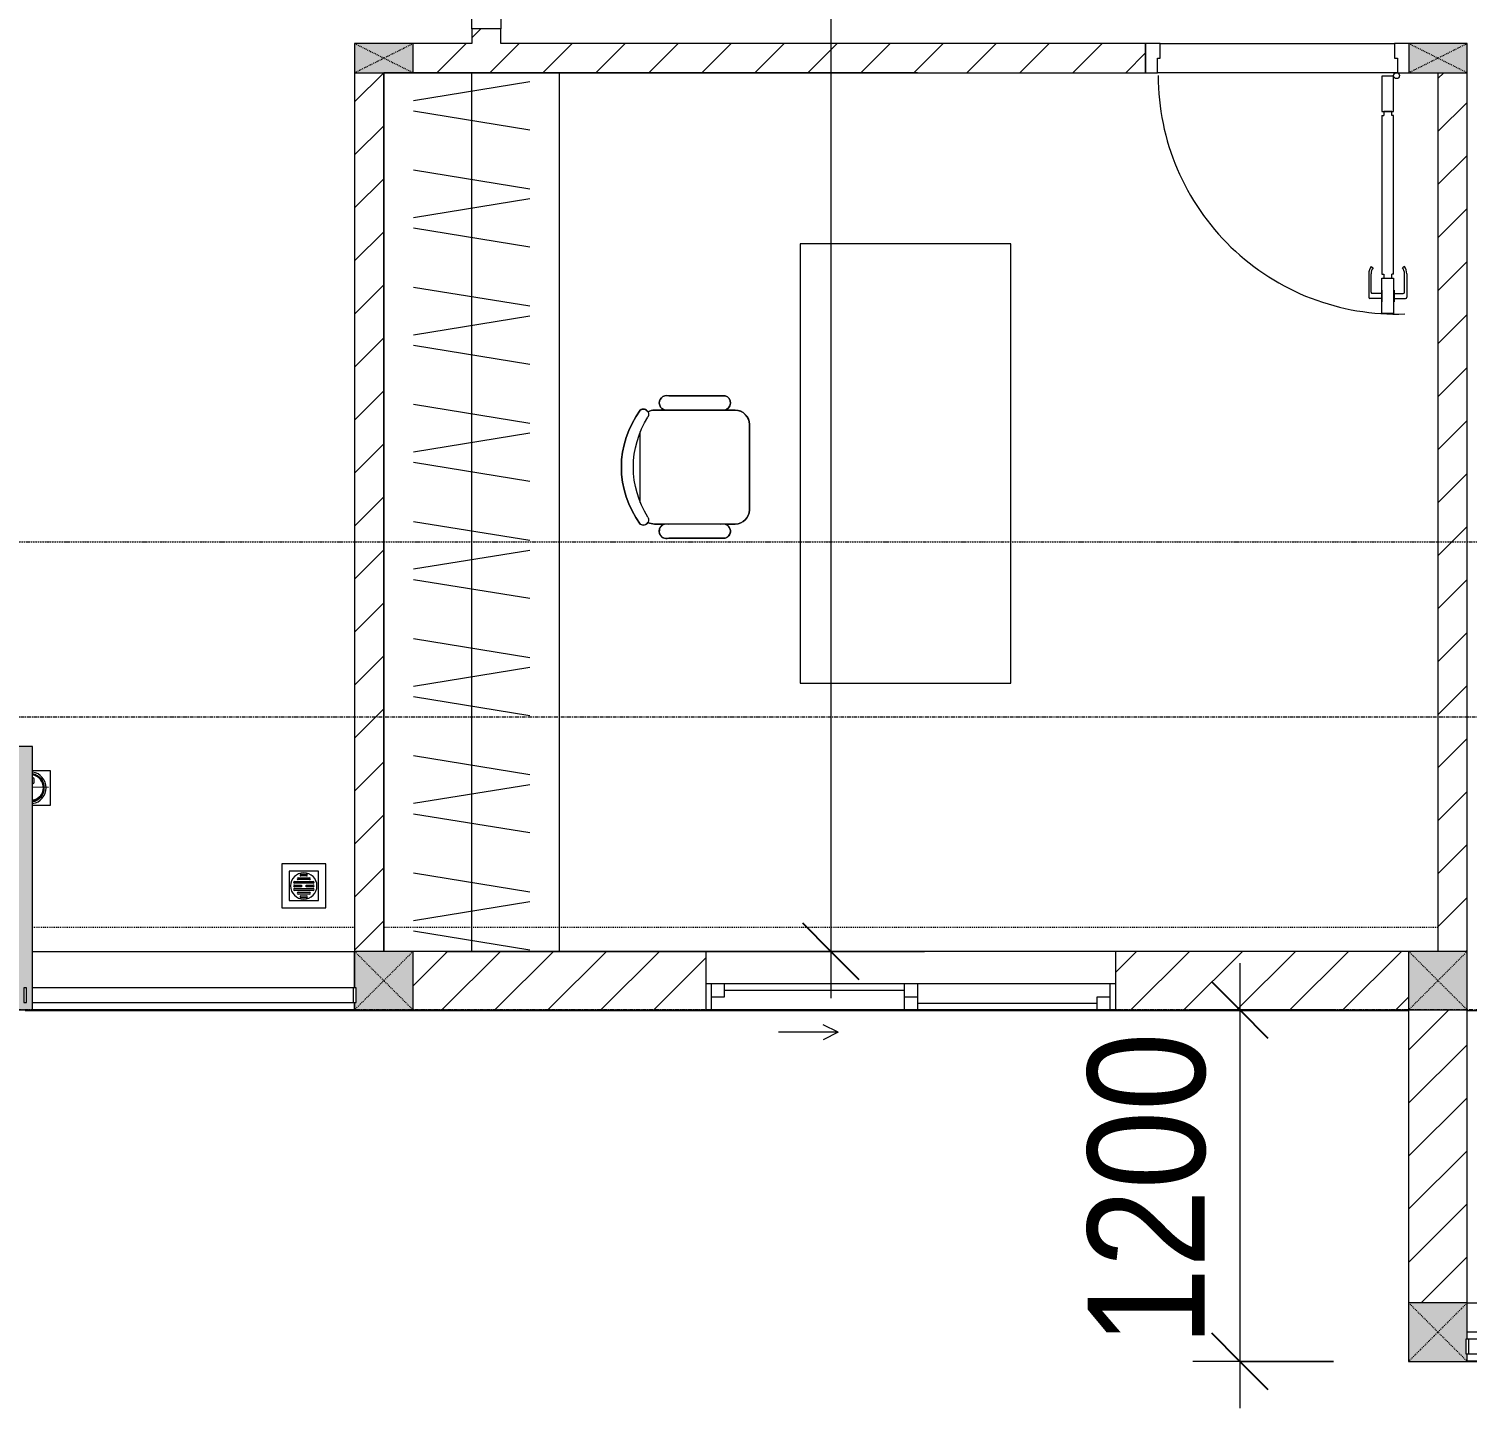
# Model space of a CAD drawing. Header units: millimetres. Extents: x 1591 to 240306, y -15958 to 82755.
# Drawn here: x 72141 to 77054, y 23177 to 27887 of the extents above; entities that cross this region are included whole.
import ezdxf

# ---------------------------------------------------------------- set-up
doc = ezdxf.new("R2010")
doc.units = ezdxf.units.MM
for name, pattern in [('Dash', [6, 3, -3]), ('Dash 1_8_', [6.35, 3.175, -3.175]), ('Dash Dot 3_16_', [7.9375, 4.7625, -1.5875, 0, -1.5875]), ('Grid Line', [22.225, 12.7, -3.175, 3.175, -3.175]), ('IMPORT-CENTER _2_', [40.64, 25.4, -5.08, 5.08, -5.08])]:
    doc.linetypes.add(name, pattern=pattern)
for name, color, linetype, lineweight in [('0-1', 7, 'Continuous', 5), ('A-ANNO-DIMS', 211, 'Continuous', 9), ('A-ANNO-DIMS-160', 211, 'Continuous', 9), ('A-AREA', 32, 'Dash 1_8_', 9), ('A-DETL-GENF-1', 9, 'Continuous', 9), ('A-DOOR-1', 254, 'Continuous', 9), ('A-DOOR-2', 9, 'Continuous', 9), ('A-FLOR-1', 250, 'Continuous', 9), ('A-FLOR-2', 9, 'Continuous', 9), ('A-FLOR-HRAL', 11, 'Continuous', 9), ('A-FLOR-HRAL-1', 254, 'Continuous', 9), ('A-FLOR-HRAL-2', 9, 'Continuous', 9), ('A-GLAZ', 151, 'Continuous', 9), ('A-WALL', 113, 'Continuous', 9), ('A-WALL-1', 253, 'Continuous', 18), ('A-WALL-2', 9, 'Continuous', 9), ('A-WALL-3', 113, 'Continuous', 18), ('A-WALL-PATT-1', 10, 'Continuous', 9), ('A-WALL-PATT-2', 111, 'Continuous', 9), ('G-ANNO-SYMB-1', 111, 'Dash Dot 3_16_', 18), ('G-IMPT-2', 8, 'IMPORT-CENTER _2_', 9), ('G-IMPT-3', 8, 'Continuous', 9), ('I-FURN', 30, 'Continuous', 9), ('I-FURN-1', 254, 'Continuous', 9), ('M-EQPM', 50, 'Continuous', 9), ('S-COLS', 52, 'Continuous', 9), ('S-COLS-1', 52, 'Continuous', 5), ('S-COLS-2', 7, 'Continuous', 18), ('S-COLS-3', 254, 'Continuous', 9), ('S-COLS-4', 253, 'Continuous', 18), ('S-COLS-5', 52, 'Continuous', 18), ('S-COLS-HDLN', 52, 'Dash', 9), ('S-COLS-HDLN-1', 9, 'Dash', 9), ('S-GRID-1', 1, 'Grid Line', 9)]:
    doc.layers.add(name, color=color, linetype=linetype, lineweight=lineweight)
doc.styles.add('UTM Avo', font='UTM Avo.ttf', dxfattribs={"width": 0.9, "height": 400})
doc.dimstyles.new('1_Dim_chi_tiet_2_5_1', dxfattribs={"dimscale": 304.8, "dimtxt": 399.720379, "dimasz": 0.629921, "dimexe": 0.524934, "dimexo": 0.0625, "dimgap": 0.052493, "dimtad": 1, "dimdec": 0, "dimrnd": 5, "dimzin": 0, "dimdsep": 46, "dimtxsty": 'UTM Avo', "dimblk1": 'OBLIQUE', "dimblk2": 'OBLIQUE', "dimsah": 1, "dimcen": 0.09, "dimdle": 0.524934, "dimazin": 0, "dimtfac": 1, "dimtdec": 4, "dimtix": 1, "dimtmove": 0, "dimatfit": 3, "dimfxl": 1.049869, "dimfxlon": 1, "dimtvp": 1, "dimtolj": 1, "dimtzin": 0, "dimarcsym": 2})
pattern_1 = [(45, (0, 0), (-90.50967, 90.50967), [])]
pattern_2 = [(45, (11001.35, 0), (-90.50967, 90.50967), [])]

# ---------------------------------------------------------------- blocks, each defined once
blk = doc.blocks.new('NCV_TKTC_KET CAU_rvt-1-TKCS_MB TẦNG 3-4')
at = {"layer": 'S-COLS-1'}
h = blk.add_hatch(color=256, dxfattribs=at)
h.paths.add_polyline_path([(61152.6, 24536.9), (61152.6, 25436.9), (60752.6, 25436.9), (60752.6, 24536.9), (61132.6, 24536.9)])
h.paths.add_polyline_path([(61122.6, 24561.9), (61122.6, 24611.9), (61132.6, 24611.9), (61132.6, 24561.9)])
at = {"layer": 'A-FLOR-1'}
for p, q in [((61127.6, 24535.3), (62252.6, 24535.3)), ((62252.6, 24535.3), (65852.6, 24535.3)), ((66052.6, 24535.3), (69052.6, 24535.3)), ((66052.6, 23336.9), (69052.6, 23336.9))]:
    blk.add_line(p, q, dxfattribs=at)
at = {"layer": 'S-COLS-2'}
for p, q in [((61152.6, 25436.9), (60752.6, 25436.9)), ((61152.6, 24536.9), (61152.6, 25436.9)), ((60752.6, 24536.9), (61152.6, 24536.9))]:
    blk.add_line(p, q, dxfattribs=at)
blk = doc.blocks.new('DOOR_CW_01 CANH MO-PANEL KINH - DIW_01-900x2200-CỬA GỖ VÂN LAMINATE-V106-TKCS_MB TẦNG 3-4')
at = {"layer": 'A-DETL-GENF-1'}
for p, q in [((-397, 872), (-357, 872)), ((-397, 752), (-397, 872)), ((-357, 872), (-357, 752)), ((-442, 737), (-442, 816.5)), ((-399, 820.5), (-438, 820.5)), ((-434, 799.5), (-434, 737)), ((-399, 803.5), (-430, 803.5)), ((-399, 831.8), (-397, 831.8)), ((-399, 792.2), (-399, 831.8)), ((-397, 792.2), (-399, 792.2)), ((-397, 792.2), (-397, 831.8)), ((-357, 792.2), (-357, 831.8)), ((-355, 831.8), (-357, 831.8)), ((-357, 792.2), (-355, 792.2)), ((-355, 792.2), (-355, 831.8)), ((-355, 820.5), (-316, 820.5)), ((-355, 803.5), (-324, 803.5)), ((-320, 799.5), (-320, 737)), ((-312, 737), (-312, 816.5)), ((-357, 752), (-397, 752)), ((-397, 738), (-391, 738)), ((-397, 738), (-397, 196)), ((-363, 752), (-391, 752)), ((-391, 752), (-391, 738)), ((-363, 738), (-363, 752)), ((-357, 738), (-363, 738)), ((-357, 196), (-357, 738)), ((-433.9, 711.2), (-427.3, 715.8)), ((-320.1, 711.2), (-326.7, 715.8)), ((-397, 196), (-391, 196)), ((-357, 182), (-397, 182)), ((-397, 182), (-397, 62)), ((-391, 196), (-391, 182)), ((-391, 182), (-363, 182)), ((-357, 196), (-363, 196)), ((-363, 182), (-363, 196)), ((-357, 62), (-357, 182)), ((-397, 62), (-357, 62))]:
    blk.add_line(p, q, dxfattribs=at)
blk.add_circle((-407, 60), 10, dxfattribs=at)
for centre, radius, start, end in [((-407, 60), 814, 360, 92), ((-438, 816.5), 4, 90, 180), ((-430, 799.5), 4, 90, 180), ((-324, 799.5), 4, 360, 90), ((-316, 816.5), 4, 0, 90), ((-397, 737), 45, 180, 215), ((-397, 737), 37, 180, 215), ((-357, 737), 37, 325, 0), ((-357, 737), 45, 325, 0)]:
    blk.add_arc(centre, radius, start, end, dxfattribs=at)
at = {"layer": 'A-DOOR-2'}
for p, q in [((-410, 50), (-448.4, 50)), ((-410, 0), (-410, 50)), ((-407, 50), (-382, 50)), ((450, 50), (410, 50)), ((410, 50), (410, 0)), ((450, -50), (450, 50)), ((-400, 0), (-410, 0)), ((-400, -50), (-400, 0)), ((410, 0), (400, 0)), ((400, 0), (400, -50)), ((-448.4, -50), (-400, -50)), ((400, -50), (450, -50))]:
    blk.add_line(p, q, dxfattribs=at)
blk = doc.blocks.new('TU DO LV A - TU DO LV A-885793-TKCS_MB TẦNG 3-4')
at = {"layer": 'I-FURN'}
for p, q in [((4.3, 101), (68.9, 499)), ((169, 101), (104.4, 499)), ((202.5, 101), (267.1, 499)), ((404.3, 101), (468.9, 499)), ((569, 101), (504.4, 499)), ((602.5, 101), (667.1, 499)), ((804.3, 101), (868.9, 499)), ((969, 101), (904.4, 499)), ((1002.5, 101), (1067.1, 499)), ((1204.3, 101), (1268.9, 499)), ((1369, 101), (1304.4, 499)), ((1402.5, 101), (1467.1, 499)), ((1604.3, 101), (1668.9, 499)), ((1769, 101), (1704.4, 499)), ((1802.5, 101), (1867.1, 499)), ((2004.3, 101), (2068.9, 499)), ((2169, 101), (2104.4, 499)), ((2202.5, 101), (2267.1, 499)), ((2404.3, 101), (2468.9, 499)), ((2569, 101), (2504.4, 499)), ((2602.5, 101), (2667.1, 499)), ((2804.3, 101), (2868.9, 499)), ((2969, 101), (2904.4, 499)), ((0, 300), (3000, 300)), ((0, 0), (3000, 0))]:
    blk.add_line(p, q, dxfattribs=at)
at = {"layer": 'I-FURN-1'}
blk.add_line((0, 0), (3000, 0), dxfattribs=at)
blk = doc.blocks.new('BAN LV A - BAN LV A_dwg_ban hoc2-348006-TKCS_MB TẦNG 3-4')
at = {"layer": 'I-FURN'}
for p, q in [((145.8, 437.4), (-145.8, 437.4)), ((-243, 354.4), (-243, 162)), ((-194.4, 388.8), (-194.4, 113.4)), ((194.4, 113.4), (194.4, 388.8)), ((194.4, 351.4), (194.4, 150.8)), ((243.7, 162), (243.7, 354.4)), ((-120.5, 64.8), (120.5, 64.8))]:
    blk.add_line(p, q, dxfattribs=at)
at = {"layer": 'I-FURN', "flags": 128}
blk.add_lwpolyline([(-737.8, 610.5), (-737.8, 1330.5), (-154.9, 1330.5), (762.2, 1330.5), (762.2, 610.5)], close=True, dxfattribs=at)
at = {"layer": 'I-FURN'}
for centre, radius, start, end in [((-145.8, 388.8), 48.6, 90, 180), ((145.8, 388.8), 48.6, 360, 90), ((-218.7, 347.3), 25.3, 343.7398, 163.7398), ((219.4, 347.3), 25.3, 16.2602, 170.7054), ((-218.7, 154.9), 25.3, 163.7398, 16.2602), ((219.4, 154.9), 25.3, 189.2946, 16.2602), ((-145.8, 113.4), 48.6, 180, 207.5844), ((145.8, 113.4), 48.6, 332.4156, 0), ((-180.2, 75.4), 17.8, 57.9726, 216.6901), ((0, 324), 324, 233.1301, 306.8699), ((0, 359.3), 318.2, 237.5758, 302.4242), ((180.2, 75.4), 17.8, 323.3099, 122.0274)]:
    blk.add_arc(centre, radius, start, end, dxfattribs=at)
blk = doc.blocks.new('BAN LV A - BAN LV A_dwg-348005-TKCS_MB TẦNG 3-4')
at = {"extrusion": (0, 0, -1), "zscale": -1, "rotation": 180}
blk.add_blockref('BAN LV A - BAN LV A_dwg_ban hoc2-348006-TKCS_MB TẦNG 3-4', (-729, 1383.7), dxfattribs=at)
blk = doc.blocks.new('BAN LV A - BAN LV A-348231-TKCS_MB TẦNG 3-4')
at = {"layer": 'I-FURN-1'}
for p, q in [((534.6, 1270.3), (534.6, 1235.9)), ((923.4, 1232.9), (923.4, 1270.3)), ((486, 1221.7), (486, 1029.3)), ((972.7, 1029.3), (972.7, 1221.7)), ((923.4, 994.9), (923.4, 1032.3)), ((534.6, 1029.3), (534.6, 994.9)), ((583.2, 946.3), (874.8, 946.3)), ((1491.2, 773.2), (-8.8, 773.2)), ((-8.8, 773.2), (-8.8, 53.2)), ((1491.2, 53.2), (1491.2, 773.2)), ((-8.8, 53.2), (1491.2, 53.2))]:
    blk.add_line(p, q, dxfattribs=at)
for centre, radius, start, end in [((729, 1059.7), 324, 53.1301, 126.8699), ((548.9, 1308.3), 17.8, 143.3099, 240.596), ((583.2, 1270.3), 48.6, 152.4156, 180), ((909.2, 1308.3), 17.8, 299.404, 36.6901), ((874.8, 1270.3), 48.6, 360, 27.5844), ((510.3, 1228.8), 25.3, 16.2602, 196.2602), ((948.4, 1228.8), 25.3, 343.7398, 170.7054), ((948.4, 1036.4), 25.3, 189.2946, 343.7398), ((510.3, 1036.4), 25.3, 196.2602, 343.7398), ((583.2, 994.9), 48.6, 180, 270), ((874.8, 994.9), 48.6, 270, 360)]:
    blk.add_arc(centre, radius, start, end, dxfattribs=at)
blk.add_blockref('BAN LV A - BAN LV A_dwg-348005-TKCS_MB TẦNG 3-4', (0, 0))
blk = doc.blocks.new('Railing - 50 x 10mm-901205-TKCS_MB TẦNG 3-4')
at = {"layer": 'A-FLOR-HRAL-2'}
for p, q in [((25, 5), (-25, 5)), ((-25, 5), (-25, -5)), ((25, -5), (25, 5)), ((-25, -5), (25, -5))]:
    blk.add_line(p, q, dxfattribs=at)
blk = doc.blocks.new('Railing - Railing-883261-TKCS_MB TẦNG 3-4')
at = {"layer": 'A-FLOR-HRAL-2'}
for p, q in [((39339.1, 15351.2), (38244.1, 15351.2)), ((38244.1, 15301.2), (39339.1, 15301.2))]:
    blk.add_line(p, q, dxfattribs=at)
at = {"rotation": 90.00000000000001}
for p in [(38219.1, 15326.2), (39344.1, 15326.2)]:
    blk.add_blockref('Railing - 50 x 10mm-901205-TKCS_MB TẦNG 3-4', p, dxfattribs=at)
blk = doc.blocks.new('G1_SOF - BO TRU - 100x200-745959-TKCS_MB TẦNG 3-4')
at = {"layer": 'S-COLS'}
blk.add_hatch(color=256, dxfattribs=at).paths.add_polyline_path([(-50, 100), (-50, -100), (50, -100), (50, 100)])
at = {"layer": 'S-COLS-4'}
for p, q in [((50, 100), (-50, 100)), ((-50, 100), (-50, -100)), ((50, -100), (50, 100)), ((-50, -100), (50, -100))]:
    blk.add_line(p, q, dxfattribs=at)
at = {"layer": 'S-COLS-HDLN-1'}
for p, q in [((50, 100), (-50, -100)), ((-50, 100), (50, -100))]:
    blk.add_line(p, q, dxfattribs=at)
blk = doc.blocks.new('DOOR_CW_01 CANH MO-PANEL KINH - DIG_01-900x2200-CỬA NHÔM KÍNH-901215-TKCS_MB TẦNG 3-4')
at = {"layer": 'A-DETL-GENF-1'}
for p, q in [((-397, -182), (-397, -62)), ((-397, -62), (-357, -62)), ((-357, -62), (-357, -182)), ((-357, -182), (-397, -182)), ((-397, -196), (-391, -196)), ((-397, -738), (-397, -196)), ((-391, -196), (-391, -182)), ((-391, -182), (-363, -182)), ((-363, -182), (-363, -196)), ((-357, -196), (-363, -196)), ((-357, -196), (-357, -738)), ((-433.9, -711.2), (-427.3, -715.8)), ((-320.1, -711.2), (-326.7, -715.8)), ((-442, -737), (-442, -816.5)), ((-434, -799.5), (-434, -737)), ((-397, -738), (-391, -738)), ((-357, -752), (-397, -752)), ((-397, -752), (-397, -872)), ((-391, -752), (-391, -738)), ((-363, -752), (-391, -752)), ((-357, -738), (-363, -738)), ((-363, -738), (-363, -752)), ((-357, -872), (-357, -752)), ((-320, -799.5), (-320, -737)), ((-312, -737), (-312, -816.5)), ((-399, -820.5), (-438, -820.5)), ((-399, -803.5), (-430, -803.5)), ((-399, -792.2), (-399, -831.8)), ((-397, -792.2), (-399, -792.2)), ((-399, -831.8), (-397, -831.8)), ((-397, -792.2), (-397, -831.8)), ((-357, -792.2), (-357, -831.8)), ((-357, -792.2), (-355, -792.2)), ((-355, -831.8), (-357, -831.8)), ((-355, -792.2), (-355, -831.8)), ((-355, -803.5), (-324, -803.5)), ((-355, -820.5), (-316, -820.5)), ((-397, -872), (-357, -872))]:
    blk.add_line(p, q, dxfattribs=at)
blk.add_circle((-407, -60), 10, dxfattribs=at)
for centre, radius, start, end in [((-407, -60), 814, 268, 0), ((-397, -737), 45, 145, 180), ((-397, -737), 37, 145, 180), ((-357, -737), 37, 0, 35), ((-357, -737), 45, 360, 35), ((-438, -816.5), 4, 180, 270), ((-430, -799.5), 4, 180, 270), ((-324, -799.5), 4, 270, 0), ((-316, -816.5), 4, 270, 0)]:
    blk.add_arc(centre, radius, start, end, dxfattribs=at)
at = {"layer": 'A-DOOR-2'}
for p, q in [((-450, -50), (-450, 50)), ((-450, 50), (-400, 50)), ((-400, 50), (-400, 0)), ((400, 0), (400, 50)), ((400, 50), (450, 50)), ((450, 50), (450, -50)), ((-410, 0), (-410, -50)), ((-400, 0), (-410, 0)), ((410, 0), (400, 0)), ((410, -50), (410, 0)), ((-410, -50), (-450, -50)), ((-407, -50), (-382, -50)), ((450, -50), (410, -50))]:
    blk.add_line(p, q, dxfattribs=at)
blk = doc.blocks.new('NCV_TKTC_TANG 3 - 4_rvt-2-TKCS_MB TẦNG 3-4')
at = {"layer": 'A-WALL-PATT-1'}
h = blk.add_hatch(dxfattribs=at)
h.set_pattern_fill('FP_1', color=256, style=0, pattern_type=2)
h.set_pattern_definition(pattern_1)
h.paths.add_polyline_path([(62752.6, 27836.9), (62752.6, 27886.9), (62652.6, 27886.9), (62652.6, 27836.9)])
h.paths.add_polyline_path([(62752.6, 28786.9), (62752.6, 28836.9), (62652.6, 28836.9), (62652.6, 28786.9)])
h = blk.add_hatch(dxfattribs=at)
h.set_pattern_fill('FP_1', color=256, style=0, pattern_type=2)
h.set_pattern_definition(pattern_1)
h.paths.add_polyline_path([(64954.2, 27736.9), (64954.2, 27836.9), (62452.6, 27836.9), (62452.6, 27736.9), (64174.8, 27736.9)])
h = blk.add_hatch(dxfattribs=at)
h.set_pattern_fill('FP_1', color=256, style=0, pattern_type=2)
h.set_pattern_definition(pattern_1)
h.paths.add_polyline_path([(62252.6, 24736.9), (62352.6, 24736.9), (62352.6, 27736.9), (62252.6, 27736.9), (62252.6, 25733.9)])
h = blk.add_hatch(dxfattribs=at)
h.set_pattern_fill('FP_1', color=256, style=0, pattern_type=2)
h.set_pattern_definition(pattern_1)
h.paths.add_polyline_path([(66052.6, 24736.9), (66052.6, 27736.9), (65952.6, 27736.9), (65952.6, 24736.9)])
at = {"layer": 'A-FLOR-2'}
for p, q in [((65004.2, 27836.9), (65804.2, 27836.9)), ((62352.6, 27736.9), (62352.6, 24736.9)), ((62452.6, 27736.9), (62352.6, 27736.9)), ((62952.6, 27736.9), (62452.6, 27736.9)), ((64174.8, 27736.9), (62952.6, 27736.9)), ((65814.2, 27736.9), (64994.2, 27736.9)), ((62562.8, 24736.9), (62952.6, 24736.9)), ((62952.6, 24736.9), (63452.6, 24736.9)), ((63452.6, 24736.9), (64174.8, 24736.9)), ((66052.6, 23536.9), (69052.6, 23536.9))]:
    blk.add_line(p, q, dxfattribs=at)
at = {"layer": 'A-WALL-1'}
for p, q in [((62752.6, 27886.9), (62652.6, 27886.9)), ((62652.6, 27886.9), (62652.6, 27836.9)), ((62752.6, 27836.9), (62752.6, 27886.9)), ((62652.6, 27836.9), (62452.6, 27836.9)), ((64954.2, 27836.9), (62752.6, 27836.9)), ((64954.2, 27736.9), (64954.2, 27836.9)), ((62252.6, 27736.9), (62252.6, 24736.9)), ((62352.6, 24736.9), (62352.6, 27736.9)), ((62452.6, 27736.9), (64954.2, 27736.9)), ((65952.6, 27736.9), (65952.6, 24736.9)), ((66052.6, 24736.9), (66052.6, 27736.9))]:
    blk.add_line(p, q, dxfattribs=at)
at = {"layer": 'A-WALL-2'}
for p, q in [((65004.2, 27836.9), (65804.2, 27836.9)), ((65814.2, 27736.9), (64994.2, 27736.9)), ((61152.6, 24736.9), (62252.2, 24736.9)), ((62252.2, 24611.9), (62252.2, 24736.9)), ((62252.2, 24536.9), (61152.6, 24536.9)), ((62252.2, 24536.9), (62252.2, 24561.9))]:
    blk.add_line(p, q, dxfattribs=at)
at = {"layer": 'A-DOOR-1'}
for name, p, rotation in [('DOOR_CW_01 CANH MO-PANEL KINH - DIG_01-900x2200-CỬA NHÔM KÍNH-901215-TKCS_MB TẦNG 3-4', (62702.6, 28336.9), 269.9999999999989), ('DOOR_CW_01 CANH MO-PANEL KINH - DIW_01-900x2200-CỬA GỖ VÂN LAMINATE-V106-TKCS_MB TẦNG 3-4', (65404.2, 27786.9), 180)]:
    blk.add_blockref(name, p, dxfattribs=dict(at, rotation=rotation))
at = {"layer": 'A-FLOR-HRAL-1'}
blk.add_blockref('Railing - Railing-883261-TKCS_MB TẦNG 3-4', (22908.5, 9260.7), dxfattribs=at)
at = {"layer": 'I-FURN-1'}
for name, p, rotation in [('TU DO LV A - TU DO LV A-885793-TKCS_MB TẦNG 3-4', (62952.6, 24736.9), 89.99999999999993), ('BAN LV A - BAN LV A-348231-TKCS_MB TẦNG 3-4', (64547.4, 25661.2), 90.0000000000001)]:
    blk.add_blockref(name, p, dxfattribs=dict(at, rotation=rotation))
at = {"layer": 'S-COLS-3', "rotation": 89.99999999999945}
for p in [(62352.6, 27786.9), (65952.6, 27786.9)]:
    blk.add_blockref('G1_SOF - BO TRU - 100x200-745959-TKCS_MB TẦNG 3-4', p, dxfattribs=at)
blk = doc.blocks.new('1_FAMILY RVT - W01-WxH 1400x1400xmm-389822-TKCS_MB TẦNG 3-4')
at = {"layer": 'A-GLAZ'}
for p, q in [((248.4, 172.39), (299.2, 197.79)), ((248.4, 172.39), (299.2, 146.99)), ((248.4, 172.39), (451.6, 172.39)), ((-700, 96.19), (-700, -103.81)), ((700, 96.19), (-700, 96.19)), ((-700, 96.19), (-636.5, 96.19)), ((-680.95, 96.19), (-680.95, 7.29)), ((-636.5, 51.74), (-680.95, 51.74)), ((-636.5, 96.19), (-22.225, 96.19)), ((-636.5, 96.19), (-636.5, 51.74)), ((-636.5, 73.965), (-22.225, 73.965)), ((-22.225, 7.29), (-22.225, 96.19)), ((-22.225, 96.19), (22.225, 96.19)), ((22.225, 51.74), (-22.225, 51.74)), ((22.225, 96.19), (680.95, 96.19)), ((22.225, 96.19), (22.225, 7.29)), ((636.5, 51.74), (636.5, 7.29)), ((680.95, 51.74), (636.5, 51.74)), ((680.95, 96.19), (700, 96.19)), ((680.95, 96.19), (680.95, 7.29)), ((700, -103.81), (700, 96.19)), ((-700, 7.29), (-680.95, 7.29)), ((-680.95, 7.29), (-22.225, 7.29)), ((-22.225, 7.29), (22.225, 7.29)), ((22.225, 29.515), (636.5, 29.515)), ((22.225, 7.29), (636.5, 7.29)), ((636.5, 7.29), (700, 7.29)), ((-700, -103.81), (700, -103.81))]:
    blk.add_line(p, q, dxfattribs=at)
blk = doc.blocks.new('Railing - 50 x 10mm-1251311-TKCS_MB TẦNG 3-4')
at = {"layer": 'A-FLOR-HRAL'}
for p, q in [((25, 5), (-25, 5)), ((-25, 5), (-25, -5)), ((25, -5), (25, 5)), ((-25, -5), (25, -5))]:
    blk.add_line(p, q, dxfattribs=at)
blk = doc.blocks.new('Railing - Railing-1267203-TKCS_MB TẦNG 3-4')
at = {"layer": 'A-FLOR-HRAL'}
for p, q in [((69047.6, 23412.4), (66057.6, 23412.4)), ((66057.6, 23362.4), (69047.6, 23362.4))]:
    blk.add_line(p, q, dxfattribs=at)
at = {"rotation": 90}
for p in [(66052.6, 23387.4), (69052.6, 23387.4)]:
    blk.add_blockref('Railing - 50 x 10mm-1251311-TKCS_MB TẦNG 3-4', p, dxfattribs=at)
blk = doc.blocks.new('G1_SOF - BO TRU - 200x200-V15-TKCS_MB TẦNG 3-4')
at = {"layer": 'S-COLS'}
blk.add_hatch(color=256, dxfattribs=at).paths.add_polyline_path([(-95, -100), (100, -100), (100, 100), (-100, 100), (-100, -25.1), (-95, -25.1), (-95, -75.1), (-100, -75.1), (-100, -100)])
at = {"layer": 'S-COLS-5'}
for p, q in [((100, 100), (-100, 100)), ((-100, 100), (-100, -25.1)), ((100, -100), (100, 100)), ((-100, -75.1), (-100, -100)), ((-100, -100), (100, -100))]:
    blk.add_line(p, q, dxfattribs=at)
at = {"layer": 'S-COLS-HDLN'}
for p, q in [((100, 100), (-100, -100)), ((-100, 100), (100, -100))]:
    blk.add_line(p, q, dxfattribs=at)
blk = doc.blocks.new('G1_SOF - BO TRU - 200x200-V18-TKCS_MB TẦNG 3-4')
at = {"layer": 'S-COLS'}
blk.add_hatch(color=256, dxfattribs=at).paths.add_polyline_path([(95, -100), (100, -100), (100, -74.6), (95, -74.6), (95, -24.6), (100, -24.6), (100, 100), (-100, 100), (-100, -100)])
at = {"layer": 'S-COLS-5'}
for p, q in [((100, 100), (-100, 100)), ((-100, 100), (-100, -100)), ((100, -24.6), (100, 100)), ((100, -100), (100, -74.6)), ((-100, -100), (100, -100))]:
    blk.add_line(p, q, dxfattribs=at)
at = {"layer": 'S-COLS-HDLN'}
for p, q in [((100, 100), (-100, -100)), ((-100, 100), (100, -100))]:
    blk.add_line(p, q, dxfattribs=at)
blk = doc.blocks.new('G1_SOF - BO TRU - 200x200-3054293-TKCS_MB TẦNG 3-4')
at = {"layer": 'S-COLS'}
blk.add_hatch(color=256, dxfattribs=at).paths.add_polyline_path([(100, -100), (100, 100), (-100, 100), (-100, -100)])
at = {"layer": 'S-COLS-5'}
for p, q in [((100, 100), (-100, 100)), ((-100, 100), (-100, -100)), ((100, -100), (100, 100)), ((-100, -100), (100, -100))]:
    blk.add_line(p, q, dxfattribs=at)
at = {"layer": 'S-COLS-HDLN'}
for p, q in [((100, 100), (-100, -100)), ((-100, 100), (100, -100))]:
    blk.add_line(p, q, dxfattribs=at)
blk = doc.blocks.new('TKTC_XREF_251221_MB TANG 2-7 - TKTC_XREF_260130_MB TANG 2-5_dwg_THU NUOC - THU NUOC-444531-TKCS_MB TẦNG 1-4746804-TKCS_MB TẦNG 3-4')
at = {"layer": 'G-IMPT-3'}
for p, q in [((-23.3, 10.8), (40.9, 10.8)), ((40.9, 4.8), (-23.3, 4.8)), ((-11, 23.3), (28.5, 23.3)), ((28.5, 17.3), (-11, 17.3)), ((-1.1, 35.6), (18.5, 35.6)), ((18.5, 29.6), (-1.1, 29.6)), ((-23.3, -13.6), (40.9, -13.6)), ((40.9, -19.6), (-23.3, -19.6)), ((-11, -26.1), (28.5, -26.1)), ((28.5, -32.1), (-11, -32.1)), ((-1.1, -38.5), (18.5, -38.5)), ((18.5, -44.5), (-1.1, -44.5))]:
    blk.add_line(p, q, dxfattribs=at)
at = {"layer": 'G-IMPT-3', "flags": 128}
for points in [[(83.7, -79.4), (83.7, 70.6), (-66.3, 70.6), (-66.3, -79.4)], [(58.7, -54.4), (58.7, 45.6), (-41.3, 45.6), (-41.3, -54.4)]]:
    blk.add_lwpolyline(points, close=True, dxfattribs=at)
for points in [[(-23.3, -1.2), (0.7, -1.2), (0.7, -7.2), (-23.3, -7.2)], [(40.9, -7.2), (16.7, -7.2), (16.7, -1.2), (40.9, -1.2)]]:
    blk.add_lwpolyline(points, dxfattribs=at)
at = {"layer": 'G-IMPT-3'}
for centre, radius, start, end in [((8.7, -4.4), 45, 360, 180), ((8.7, -4.4), 45, 360, 180), ((-23.3, 7.8), 3, 90, 270), ((-11, 20.3), 3, 90, 270), ((-1.1, 32.6), 3, 90, 270), ((18.5, 32.6), 3, 270, 90), ((28.5, 20.3), 3, 270, 90), ((40.9, 7.8), 3, 270, 90), ((8.7, -4.4), 45, 180, 360), ((8.7, -4.4), 45, 180, 360), ((-23.3, -4.2), 3, 90, 270), ((-23.3, -16.6), 3, 90, 270), ((-11, -29.1), 3, 90, 270), ((-1.1, -41.5), 3, 90, 270), ((18.5, -41.5), 3, 270, 90), ((28.5, -29.1), 3, 270, 90), ((40.9, -4.2), 3, 270, 90), ((40.9, -16.6), 3, 270, 90)]:
    blk.add_arc(centre, radius, start, end, dxfattribs=at)
blk = doc.blocks.new('TKTC_XREF_251221_MB TANG 2-7 - TKTC_XREF_260130_MB TANG 2-5_dwg_$cc-V76-TKCS_MB TẦNG 3-4')
at = {"layer": 'G-IMPT-2'}
blk.add_line((-0.673, 0), (-0.069, 0), dxfattribs=at)
at = {"layer": 'M-EQPM'}
for centre, radius, start, end in [((0, 0), 0.5, 99.2003, 260.1213), ((0, 0), 0.5, 100.4919, 258.956), ((0.188, 0.25), 0.313, 155.3075, 204.1727)]:
    blk.add_arc(centre, radius, start, end, dxfattribs=at)
blk = doc.blocks.new('TKTC_XREF_251221_MB TANG 2-7 - TKTC_XREF_260130_MB TANG 2-5_dwg_CUM U_DN100-V77-TKCS_MB TẦNG 3-4')
at = {"layer": 'G-IMPT-3'}
blk.add_hatch(color=256, dxfattribs=at).paths.add_polyline_path([(9.7, -59.7), (15.8, -58.9), (30.5, -52.8), (43.1, -43.1), (52.8, -30.5), (58.9, -15.8), (61, 0), (58.9, 15.8), (52.8, 30.5), (43.1, 43.1), (30.5, 52.8), (9.9, 59.7), (9.9, 55.7), (14.8, 55.1), (28.5, 49.4), (40.3, 40.3), (49.4, 28.5), (55.1, 14.8), (57, 0), (55.1, -14.8), (49.4, -28.5), (40.3, -40.3), (28.5, -49.4), (9.7, -58.2)])
for radius, start, end in [(69, 278.62242, 81.23623), (61, 280.14546, 79.71081), (57, 280.86283, 78.99416)]:
    blk.add_arc((0, 0), radius, start, end, dxfattribs=at)
blk = doc.blocks.new('TKTC_XREF_251221_MB TANG 2-7 - TKTC_XREF_251221_MB TANG 2-7-2039446-TKCS_MB TẦNG 3-4')
at = {"layer": 'M-EQPM'}
for p, q in [((27500, 8117.6), (27560.9, 8117.6)), ((27560.9, 8117.6), (27560.9, 7998.2)), ((27560.9, 7998.2), (27500, 7998.2))]:
    blk.add_line(p, q, dxfattribs=at)
at = {"xscale": 0.789473684210524, "yscale": 0.789473684210524, "zscale": 0.789473684210524, "rotation": 0.06930925665188988}
blk.add_blockref('TKTC_XREF_251221_MB TANG 2-7 - TKTC_XREF_260130_MB TANG 2-5_dwg_CUM U_DN100-V77-TKCS_MB TẦNG 3-4', (27492.3, 8058.3), dxfattribs=at)
at = {"extrusion": (0, 0, -1), "xscale": 90.00000000005114, "yscale": 90.00000000005114, "zscale": -90.00000000005114, "rotation": 0.3047175217251739}
blk.add_blockref('TKTC_XREF_251221_MB TANG 2-7 - TKTC_XREF_260130_MB TANG 2-5_dwg_$cc-V76-TKCS_MB TẦNG 3-4', (-27493.8, 8060.1), dxfattribs=at)
blk.add_blockref('TKTC_XREF_251221_MB TANG 2-7 - TKTC_XREF_260130_MB TANG 2-5_dwg_THU NUOC - THU NUOC-444531-TKCS_MB TẦNG 1-4746804-TKCS_MB TẦNG 3-4', (28417.9, 7727.7))
blk = doc.blocks.new('DIMBLOCK353-TKCS_MB TẦNG 3-4')
at = {"layer": 'A-ANNO-DIMS-160'}
for p, q in [((74880.6, 33496.9), (74880.6, 24576.9)), ((75200.6, 33336.9), (74720.6, 33336.9)), ((74880.6, 33336.9), (75200.6, 33336.9)), ((75200.6, 24736.9), (74720.6, 24736.9)), ((74880.6, 24736.9), (75200.6, 24736.9))]:
    blk.add_line(p, q, dxfattribs=at)
at = {"layer": 'A-ANNO-DIMS-160', "lineweight": 25}
for p, q in [((74880.6, 33336.9), (74784.6, 33432.9)), ((74880.6, 33336.9), (74976.6, 33240.9)), ((74880.6, 24736.9), (74784.6, 24832.9)), ((74880.6, 24736.9), (74976.6, 24640.9))]:
    blk.add_line(p, q, dxfattribs=at)
at = {"layer": 'A-ANNO-DIMS-160', "color": 0, "insert": (74360.9, 28489.2), "char_height": 400, "width": 1314.636, "attachment_point": 1, "rotation": 90, "line_spacing_factor": 1.110334, "style": 'UTM Avo'}
blk.add_mtext('8600', dxfattribs=at)
blk = doc.blocks.new('_Oblique')
at = {"color": 0, "linetype": 'ByBlock', "lineweight": -2}
blk.add_line((-0.5, -0.5), (0.5, 0.5), dxfattribs=at)
blk = doc.blocks.new('DIMBLOCK395-TKCS_MB TẦNG 3-4')
at = {"layer": 'A-ANNO-DIMS-160'}
for p, q in [((76277.3, 24696.9), (76277.3, 23176.9)), ((76597.3, 24536.9), (76117.3, 24536.9)), ((76277.3, 24536.9), (76597.3, 24536.9)), ((76597.3, 23336.9), (76117.3, 23336.9)), ((76277.3, 23336.9), (76597.3, 23336.9))]:
    blk.add_line(p, q, dxfattribs=at)
at = {"layer": 'A-ANNO-DIMS-160', "lineweight": 25}
for p, q in [((76277.3, 24536.9), (76181.3, 24632.9)), ((76277.3, 24536.9), (76373.3, 24440.9)), ((76277.3, 23336.9), (76181.3, 23432.9)), ((76277.3, 23336.9), (76373.3, 23240.9))]:
    blk.add_line(p, q, dxfattribs=at)
at = {"layer": 'A-ANNO-DIMS-160', "color": 0, "insert": (75757.7, 23389.2), "char_height": 400, "width": 1314.636, "attachment_point": 1, "rotation": 90, "line_spacing_factor": 1.110334, "style": 'UTM Avo'}
blk.add_mtext('1200', dxfattribs=at)

msp = doc.modelspace()

# ---------------------------------------------------------------- hatches: boundary and pattern name
at = {"layer": 'A-WALL-PATT-2'}
h = msp.add_hatch(dxfattribs=at)
h.set_pattern_fill('FP_1', color=256, style=0, pattern_type=2)
h.set_pattern_definition(pattern_2)
h.paths.add_polyline_path([(74453.9, 24536.9), (74453.9, 24736.9), (73453.8, 24736.9), (73453.8, 24536.9), (73564.2, 24536.9)])
h.paths.add_polyline_path([(76853.9, 24536.9), (76853.9, 24736.9), (75853.9, 24736.9), (75853.9, 24536.9)])
h = msp.add_hatch(dxfattribs=at)
h.set_pattern_fill('FP_1', color=256, style=0, pattern_type=2)
h.set_pattern_definition(pattern_2)
h.paths.add_polyline_path([(77053.9, 23536.9), (77053.9, 24536.9), (76853.9, 24536.9), (76853.9, 23536.9)])

# ---------------------------------------------------------------- linework, layer by layer
at = {"layer": 'A-AREA'}
for p, q in [((73253.9, 24818.8), (72153.9, 24818.8)), ((73953.9, 24818.8), (73353.9, 24818.8)), ((76953.9, 24818.8), (73953.9, 24818.8))]:
    msp.add_line(p, q, dxfattribs=at)
at = {"layer": 'A-WALL'}
for p, q in [((77053.9, 23437.4), (80053.9, 23437.4)), ((80053.9, 23337.4), (77053.9, 23337.4))]:
    msp.add_line(p, q, dxfattribs=at)
at = {"layer": 'A-WALL-3'}
for p, q in [((74453.9, 24736.9), (73453.8, 24736.9)), ((76853.9, 24736.9), (75853.9, 24736.9)), ((73453.8, 24536.9), (74453.9, 24536.9)), ((75853.9, 24536.9), (76853.9, 24536.9)), ((76853.9, 24536.9), (76853.9, 23536.9)), ((77053.9, 23536.9), (77053.9, 24536.9))]:
    msp.add_line(p, q, dxfattribs=at)
at = {"layer": 'G-ANNO-SYMB-1'}
msp.add_line((39749.2, 26135.3), (145928.2, 26135.3), dxfattribs=at)
at = {"layer": 'S-GRID-1'}
for p, q in [((139245.7, 25536.9), (45492.6, 25536.9)), ((137213.7, 24536.9), (47524.6, 24536.9))]:
    msp.add_line(p, q, dxfattribs=at)

# ---------------------------------------------------------------- block references
at = {"layer": '0-1'}
for name in ['NCV_TKTC_KET CAU_rvt-1-TKCS_MB TẦNG 3-4', 'NCV_TKTC_TANG 3 - 4_rvt-2-TKCS_MB TẦNG 3-4']:
    msp.add_blockref(name, (11001.4, 0), dxfattribs=at)
at = {"layer": 'A-FLOR-HRAL'}
msp.add_blockref('Railing - Railing-1267203-TKCS_MB TẦNG 3-4', (11001.4, 0), dxfattribs=at)
at = {"layer": 'A-GLAZ', "rotation": 180}
msp.add_blockref('1_FAMILY RVT - W01-WxH 1400x1400xmm-389822-TKCS_MB TẦNG 3-4', (75153.9, 24633.1), dxfattribs=at)
at = {"layer": 'M-EQPM'}
msp.add_blockref('TKTC_XREF_251221_MB TANG 2-7 - TKTC_XREF_251221_MB TANG 2-7-2039446-TKCS_MB TẦNG 3-4', (44653.9, 17236.9), dxfattribs=at)
at = {"layer": 'S-COLS'}
for name, p in [('G1_SOF - BO TRU - 200x200-V15-TKCS_MB TẦNG 3-4', (73353.8, 24636.9)), ('G1_SOF - BO TRU - 200x200-3054293-TKCS_MB TẦNG 3-4', (76953.9, 24636.9)), ('G1_SOF - BO TRU - 200x200-V18-TKCS_MB TẦNG 3-4', (76953.9, 23436.9))]:
    msp.add_blockref(name, p, dxfattribs=at)

# ---------------------------------------------------------------- dimensions: what is measured, and where the dimension line sits
at = {"layer": 'A-ANNO-DIMS'}
for base, p1, p2, override, picture, middle in [((74880.6, 24736.9), (75200.6, 33336.9), (75200.6, 24736.9), {"dimpost": '<>', "dimfxl": 8600}, 'DIMBLOCK353-TKCS_MB TẦNG 3-4', (74657.6, 29036.9)), ((76277.3, 23336.9), (76597.3, 24536.9), (76597.3, 23336.9), {"dimpost": '<>', "dimfxl": 1200}, 'DIMBLOCK395-TKCS_MB TẦNG 3-4', (76054.3, 23936.9))]:
    dim = msp.add_linear_dim(base=base, p1=p1, p2=p2, angle=90, dimstyle='1_Dim_chi_tiet_2_5_1', override=override, dxfattribs=at)
    dim.commit()
    dim.dimension.update_dxf_attribs({"geometry": picture, "text_midpoint": middle})

doc.saveas('drawing.dxf')
